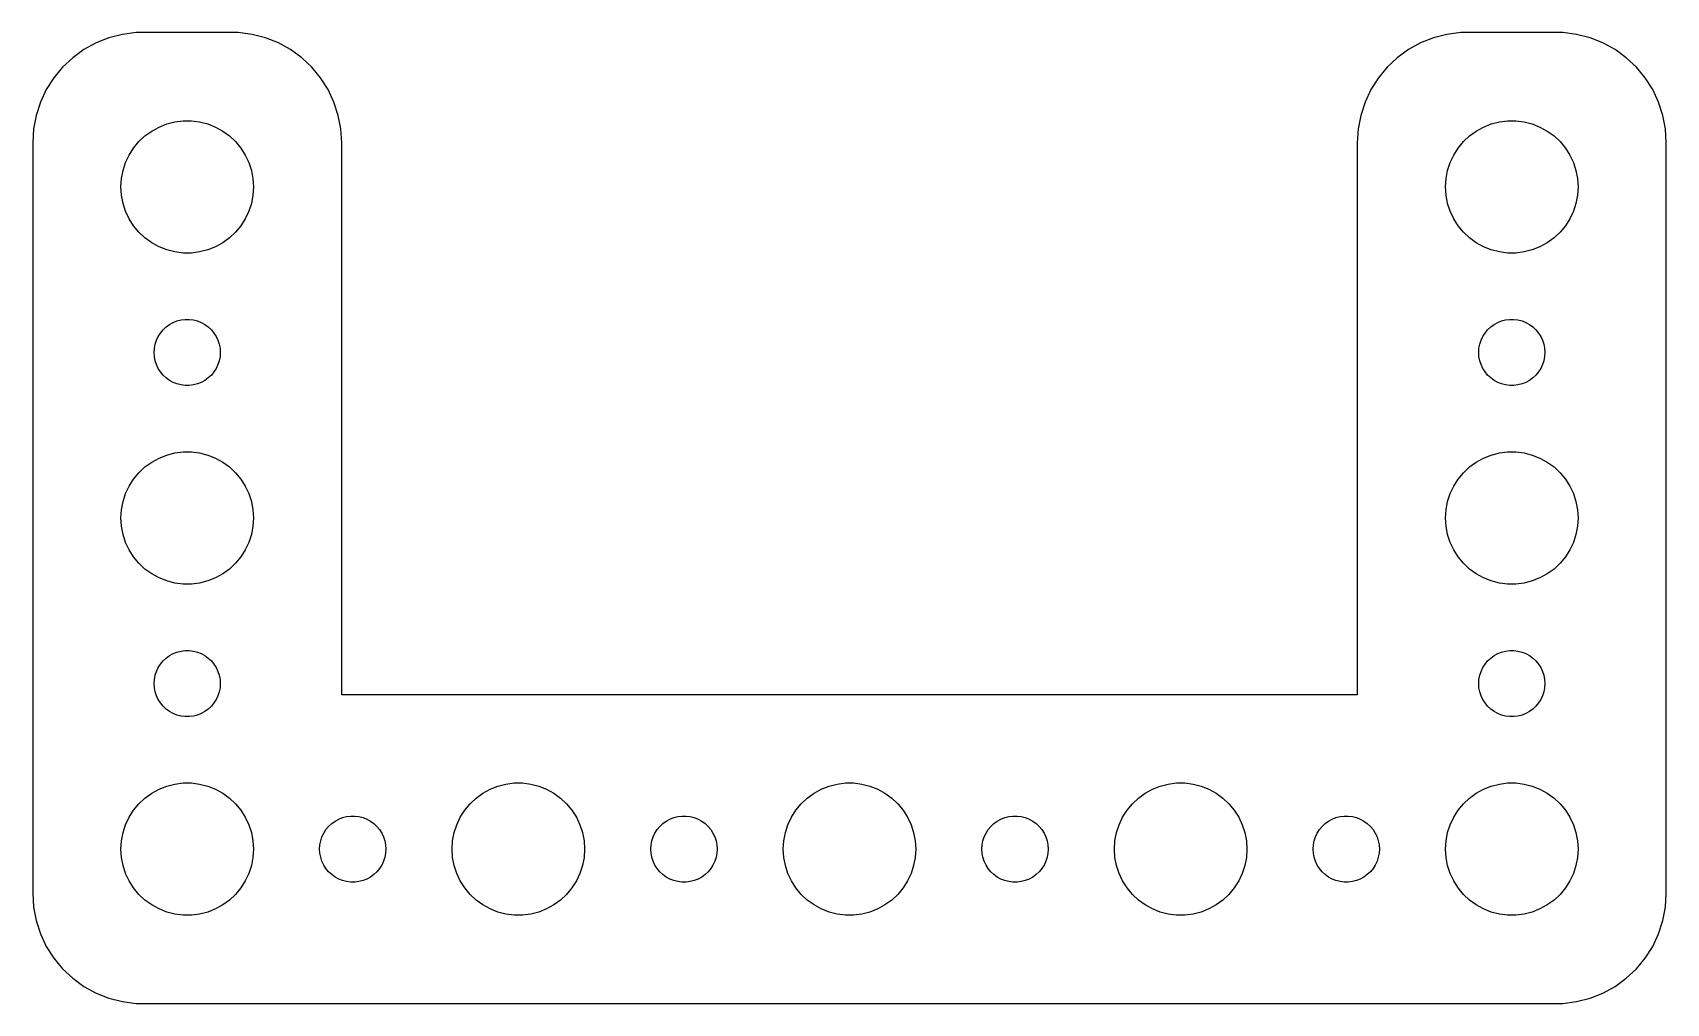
# Model space of a CAD drawing. Header units: metres. Extents: x -37 to 37, y -7 to 37.
import ezdxf

# ---------------------------------------------------------------- set-up
doc = ezdxf.new("R2010")
doc.units = ezdxf.units.M

msp = doc.modelspace()

# ---------------------------------------------------------------- linework, layer by layer
for p, q in [((-34.1289, 36.5241), (-34.6791, 36.2216)), ((-33.5451, 36.7553), (-34.1289, 36.5241)), ((-32.9369, 36.9114), (-33.5451, 36.7553)), ((-32.3139, 36.9901), (-32.9369, 36.9114)), ((-27.686, 36.9901), (-32.3139, 36.9901)), ((-27.0631, 36.9114), (-27.686, 36.9901)), ((-26.4549, 36.7553), (-27.0631, 36.9114)), ((-25.8711, 36.5241), (-26.4549, 36.7553)), ((-25.3209, 36.2216), (-25.8711, 36.5241)), ((25.8711, 36.5241), (25.3209, 36.2216)), ((26.4549, 36.7553), (25.8711, 36.5241)), ((27.0631, 36.9114), (26.4549, 36.7553)), ((27.686, 36.9901), (27.0631, 36.9114)), ((32.3139, 36.9901), (27.686, 36.9901)), ((32.9369, 36.9114), (32.3139, 36.9901)), ((33.5451, 36.7553), (32.9369, 36.9114)), ((34.1289, 36.5241), (33.5451, 36.7553)), ((34.6791, 36.2216), (34.1289, 36.5241)), ((-35.1871, 35.8526), (-35.6448, 35.4227)), ((-34.6791, 36.2216), (-35.1871, 35.8526)), ((-24.8129, 35.8526), (-25.3209, 36.2216)), ((-24.3551, 35.4227), (-24.8129, 35.8526)), ((24.8129, 35.8526), (24.3551, 35.4227)), ((25.3209, 36.2216), (24.8129, 35.8526)), ((35.1871, 35.8526), (34.6791, 36.2216)), ((35.6448, 35.4227), (35.1871, 35.8526)), ((-36.0451, 34.9389), (-36.3815, 34.4088)), ((-35.6448, 35.4227), (-36.0451, 34.9389)), ((-23.9549, 34.9389), (-24.3551, 35.4227)), ((-23.6185, 34.4088), (-23.9549, 34.9389)), ((23.9549, 34.9389), (23.6185, 34.4088)), ((24.3551, 35.4227), (23.9549, 34.9389)), ((36.0451, 34.9389), (35.6448, 35.4227)), ((36.3815, 34.4088), (36.0451, 34.9389)), ((-36.3815, 34.4088), (-36.6489, 33.8406)), ((-23.3511, 33.8406), (-23.6185, 34.4088)), ((23.6185, 34.4088), (23.3511, 33.8406)), ((36.6489, 33.8406), (36.3815, 34.4088)), ((-36.6489, 33.8406), (-36.8429, 33.2434)), ((-23.1571, 33.2434), (-23.3511, 33.8406)), ((23.3511, 33.8406), (23.1571, 33.2434)), ((36.8429, 33.2434), (36.6489, 33.8406)), ((-36.9606, 32.6267), (-37, 32)), ((-36.8429, 33.2434), (-36.9606, 32.6267)), ((-31.6075, 32.533), (-31.2773, 32.7145)), ((-31.2773, 32.7145), (-30.927, 32.8532)), ((-30.927, 32.8532), (-30.5621, 32.9469)), ((-30.5621, 32.9469), (-30.1884, 32.9941)), ((-30.1884, 32.9941), (-29.8116, 32.9941)), ((-29.8116, 32.9941), (-29.4379, 32.9469)), ((-29.4379, 32.9469), (-29.0729, 32.8532)), ((-29.0729, 32.8532), (-28.7227, 32.7145)), ((-28.7227, 32.7145), (-28.3925, 32.533)), ((-23.0394, 32.6267), (-23.1571, 33.2434)), ((-23, 32), (-23.0394, 32.6267)), ((23.0394, 32.6267), (23, 32)), ((23.1571, 33.2434), (23.0394, 32.6267)), ((28.3925, 32.533), (28.7227, 32.7145)), ((28.7227, 32.7145), (29.0729, 32.8532)), ((29.0729, 32.8532), (29.4379, 32.9469)), ((29.4379, 32.9469), (29.8116, 32.9941)), ((29.8116, 32.9941), (30.1884, 32.9941)), ((30.1884, 32.9941), (30.5621, 32.9469)), ((30.5621, 32.9469), (30.927, 32.8532)), ((30.927, 32.8532), (31.2773, 32.7145)), ((31.2773, 32.7145), (31.6075, 32.533)), ((36.9606, 32.6267), (36.8429, 33.2434)), ((37, 32), (36.9606, 32.6267)), ((-37, 32), (-37, -2)), ((-32.427, 31.7634), (-32.1869, 32.0536)), ((-32.1869, 32.0536), (-31.9123, 32.3115)), ((-31.9123, 32.3115), (-31.6075, 32.533)), ((-28.3925, 32.533), (-28.0877, 32.3115)), ((-28.0877, 32.3115), (-27.8131, 32.0536)), ((-27.8131, 32.0536), (-27.5729, 31.7634)), ((-23, 6.99013), (-23, 32)), ((23, 32), (23, 6.99013)), ((27.5729, 31.7634), (27.8131, 32.0536)), ((27.8131, 32.0536), (28.0877, 32.3115)), ((28.0877, 32.3115), (28.3925, 32.533)), ((31.6075, 32.533), (31.9123, 32.3115)), ((31.9123, 32.3115), (32.1869, 32.0536)), ((32.1869, 32.0536), (32.427, 31.7634)), ((37, -2), (37, 32)), ((-32.9057, 30.7461), (-32.7893, 31.1044)), ((-32.7893, 31.1044), (-32.6289, 31.4453)), ((-32.6289, 31.4453), (-32.427, 31.7634)), ((-27.5729, 31.7634), (-27.3711, 31.4453)), ((-27.3711, 31.4453), (-27.2107, 31.1044)), ((-27.2107, 31.1044), (-27.0942, 30.7461)), ((27.0942, 30.7461), (27.2107, 31.1044)), ((27.2107, 31.1044), (27.3711, 31.4453)), ((27.3711, 31.4453), (27.5729, 31.7634)), ((32.427, 31.7634), (32.6289, 31.4453)), ((32.6289, 31.4453), (32.7893, 31.1044)), ((32.7893, 31.1044), (32.9057, 30.7461)), ((-33, 30), (-32.9763, 30.376)), ((-32.9763, 30.376), (-32.9057, 30.7461)), ((-27.0942, 30.7461), (-27.0237, 30.376)), ((-27.0237, 30.376), (-27, 30)), ((27, 30), (27.0237, 30.376)), ((27.0237, 30.376), (27.0942, 30.7461)), ((32.9057, 30.7461), (32.9763, 30.376)), ((32.9763, 30.376), (33, 30)), ((-32.9763, 29.624), (-33, 30)), ((-32.9057, 29.2539), (-32.9763, 29.624)), ((-27.0237, 29.624), (-27.0942, 29.2539)), ((-27, 30), (-27.0237, 29.624)), ((27.0237, 29.624), (27, 30)), ((27.0942, 29.2539), (27.0237, 29.624)), ((32.9763, 29.624), (32.9057, 29.2539)), ((33, 30), (32.9763, 29.624)), ((-32.7893, 28.8956), (-32.9057, 29.2539)), ((-32.6289, 28.5547), (-32.7893, 28.8956)), ((-27.2107, 28.8956), (-27.3711, 28.5547)), ((-27.0942, 29.2539), (-27.2107, 28.8956)), ((27.2107, 28.8956), (27.0942, 29.2539)), ((27.3711, 28.5547), (27.2107, 28.8956)), ((32.7893, 28.8956), (32.6289, 28.5547)), ((32.9057, 29.2539), (32.7893, 28.8956)), ((-32.427, 28.2366), (-32.6289, 28.5547)), ((-32.1869, 27.9464), (-32.427, 28.2366)), ((-27.5729, 28.2366), (-27.8131, 27.9464)), ((-27.3711, 28.5547), (-27.5729, 28.2366)), ((27.5729, 28.2366), (27.3711, 28.5547)), ((27.8131, 27.9464), (27.5729, 28.2366)), ((32.427, 28.2366), (32.1869, 27.9464)), ((32.6289, 28.5547), (32.427, 28.2366)), ((-31.9123, 27.6884), (-32.1869, 27.9464)), ((-31.6075, 27.467), (-31.9123, 27.6884)), ((-31.2773, 27.2855), (-31.6075, 27.467)), ((-28.3925, 27.467), (-28.7227, 27.2855)), ((-28.0877, 27.6884), (-28.3925, 27.467)), ((-27.8131, 27.9464), (-28.0877, 27.6884)), ((28.0877, 27.6884), (27.8131, 27.9464)), ((28.3925, 27.467), (28.0877, 27.6884)), ((28.7227, 27.2855), (28.3925, 27.467)), ((31.6075, 27.467), (31.2773, 27.2855)), ((31.9123, 27.6884), (31.6075, 27.467)), ((32.1869, 27.9464), (31.9123, 27.6884)), ((-30.927, 27.1468), (-31.2773, 27.2855)), ((-30.5621, 27.0531), (-30.927, 27.1468)), ((-30.1884, 27.0059), (-30.5621, 27.0531)), ((-29.8116, 27.0059), (-30.1884, 27.0059)), ((-29.4379, 27.0531), (-29.8116, 27.0059)), ((-29.0729, 27.1468), (-29.4379, 27.0531)), ((-28.7227, 27.2855), (-29.0729, 27.1468)), ((29.0729, 27.1468), (28.7227, 27.2855)), ((29.4379, 27.0531), (29.0729, 27.1468)), ((29.8116, 27.0059), (29.4379, 27.0531)), ((30.1884, 27.0059), (29.8116, 27.0059)), ((30.5621, 27.0531), (30.1884, 27.0059)), ((30.927, 27.1468), (30.5621, 27.0531)), ((31.2773, 27.2855), (30.927, 27.1468)), ((-30.9561, 23.6558), (-30.8037, 23.7665)), ((-30.8037, 23.7665), (-30.6387, 23.8572)), ((-30.6387, 23.8572), (-30.4635, 23.9266)), ((-30.4635, 23.9266), (-30.2811, 23.9734)), ((-30.2811, 23.9734), (-30.0942, 23.997)), ((-30.0942, 23.997), (-29.9058, 23.997)), ((-29.9058, 23.997), (-29.7189, 23.9734)), ((-29.7189, 23.9734), (-29.5365, 23.9266)), ((-29.5365, 23.9266), (-29.3613, 23.8572)), ((-29.3613, 23.8572), (-29.1963, 23.7665)), ((-29.1963, 23.7665), (-29.0439, 23.6558)), ((29.0439, 23.6558), (29.1963, 23.7665)), ((29.1963, 23.7665), (29.3613, 23.8572)), ((29.3613, 23.8572), (29.5365, 23.9266)), ((29.5365, 23.9266), (29.7189, 23.9734)), ((29.7189, 23.9734), (29.9058, 23.997)), ((29.9058, 23.997), (30.0942, 23.997)), ((30.0942, 23.997), (30.2811, 23.9734)), ((30.2811, 23.9734), (30.4635, 23.9266)), ((30.4635, 23.9266), (30.6387, 23.8572)), ((30.6387, 23.8572), (30.8037, 23.7665)), ((30.8037, 23.7665), (30.9561, 23.6558)), ((-31.4529, 22.873), (-31.3947, 23.0522)), ((-31.3947, 23.0522), (-31.3145, 23.2226)), ((-31.3145, 23.2226), (-31.2135, 23.3817)), ((-31.2135, 23.3817), (-31.0934, 23.5268)), ((-31.0934, 23.5268), (-30.9561, 23.6558)), ((-29.0439, 23.6558), (-28.9065, 23.5268)), ((-28.9065, 23.5268), (-28.7865, 23.3817)), ((-28.7865, 23.3817), (-28.6855, 23.2226)), ((-28.6855, 23.2226), (-28.6053, 23.0522)), ((-28.6053, 23.0522), (-28.5471, 22.873)), ((28.5471, 22.873), (28.6053, 23.0522)), ((28.6053, 23.0522), (28.6855, 23.2226)), ((28.6855, 23.2226), (28.7865, 23.3817)), ((28.7865, 23.3817), (28.9065, 23.5268)), ((28.9065, 23.5268), (29.0439, 23.6558)), ((30.9561, 23.6558), (31.0934, 23.5268)), ((31.0934, 23.5268), (31.2135, 23.3817)), ((31.2135, 23.3817), (31.3145, 23.2226)), ((31.3145, 23.2226), (31.3947, 23.0522)), ((31.3947, 23.0522), (31.4529, 22.873)), ((-31.5, 22.5), (-31.4882, 22.688)), ((-31.4882, 22.312), (-31.5, 22.5)), ((-31.4882, 22.688), (-31.4529, 22.873)), ((-31.4529, 22.127), (-31.4882, 22.312)), ((-28.5471, 22.873), (-28.5118, 22.688)), ((-28.5118, 22.312), (-28.5471, 22.127)), ((-28.5118, 22.688), (-28.5, 22.5)), ((-28.5, 22.5), (-28.5118, 22.312)), ((28.5, 22.5), (28.5118, 22.688)), ((28.5118, 22.312), (28.5, 22.5)), ((28.5118, 22.688), (28.5471, 22.873)), ((28.5471, 22.127), (28.5118, 22.312)), ((31.4529, 22.873), (31.4882, 22.688)), ((31.4882, 22.312), (31.4529, 22.127)), ((31.4882, 22.688), (31.5, 22.5)), ((31.5, 22.5), (31.4882, 22.312)), ((-31.3947, 21.9478), (-31.4529, 22.127)), ((-31.3145, 21.7774), (-31.3947, 21.9478)), ((-31.2135, 21.6183), (-31.3145, 21.7774)), ((-31.0934, 21.4732), (-31.2135, 21.6183)), ((-30.9561, 21.3442), (-31.0934, 21.4732)), ((-28.9065, 21.4732), (-29.0439, 21.3442)), ((-28.7865, 21.6183), (-28.9065, 21.4732)), ((-28.6855, 21.7774), (-28.7865, 21.6183)), ((-28.6053, 21.9478), (-28.6855, 21.7774)), ((-28.5471, 22.127), (-28.6053, 21.9478)), ((28.6053, 21.9478), (28.5471, 22.127)), ((28.6855, 21.7774), (28.6053, 21.9478)), ((28.7865, 21.6183), (28.6855, 21.7774)), ((28.9065, 21.4732), (28.7865, 21.6183)), ((29.0439, 21.3442), (28.9065, 21.4732)), ((31.0934, 21.4732), (30.9561, 21.3442)), ((31.2135, 21.6183), (31.0934, 21.4732)), ((31.3145, 21.7774), (31.2135, 21.6183)), ((31.3947, 21.9478), (31.3145, 21.7774)), ((31.4529, 22.127), (31.3947, 21.9478)), ((-30.8037, 21.2335), (-30.9561, 21.3442)), ((-30.6387, 21.1427), (-30.8037, 21.2335)), ((-30.4635, 21.0734), (-30.6387, 21.1427)), ((-30.2811, 21.0266), (-30.4635, 21.0734)), ((-30.0942, 21.003), (-30.2811, 21.0266)), ((-29.9058, 21.003), (-30.0942, 21.003)), ((-29.7189, 21.0266), (-29.9058, 21.003)), ((-29.5365, 21.0734), (-29.7189, 21.0266)), ((-29.3613, 21.1427), (-29.5365, 21.0734)), ((-29.1963, 21.2335), (-29.3613, 21.1427)), ((-29.0439, 21.3442), (-29.1963, 21.2335)), ((29.1963, 21.2335), (29.0439, 21.3442)), ((29.3613, 21.1427), (29.1963, 21.2335)), ((29.5365, 21.0734), (29.3613, 21.1427)), ((29.7189, 21.0266), (29.5365, 21.0734)), ((29.9058, 21.003), (29.7189, 21.0266)), ((30.0942, 21.003), (29.9058, 21.003)), ((30.2811, 21.0266), (30.0942, 21.003)), ((30.4635, 21.0734), (30.2811, 21.0266)), ((30.6387, 21.1427), (30.4635, 21.0734)), ((30.8037, 21.2335), (30.6387, 21.1427)), ((30.9561, 21.3442), (30.8037, 21.2335)), ((-31.2773, 17.7145), (-30.927, 17.8532)), ((-30.927, 17.8532), (-30.5621, 17.9469)), ((-30.5621, 17.9469), (-30.1884, 17.9941)), ((-30.1884, 17.9941), (-29.8116, 17.9941)), ((-29.8116, 17.9941), (-29.4379, 17.9469)), ((-29.4379, 17.9469), (-29.0729, 17.8532)), ((-29.0729, 17.8532), (-28.7227, 17.7145)), ((28.7227, 17.7145), (29.0729, 17.8532)), ((29.0729, 17.8532), (29.4379, 17.9469)), ((29.4379, 17.9469), (29.8116, 17.9941)), ((29.8116, 17.9941), (30.1884, 17.9941)), ((30.1884, 17.9941), (30.5621, 17.9469)), ((30.5621, 17.9469), (30.927, 17.8532)), ((30.927, 17.8532), (31.2773, 17.7145)), ((-32.427, 16.7634), (-32.1869, 17.0536)), ((-32.1869, 17.0536), (-31.9123, 17.3115)), ((-31.9123, 17.3115), (-31.6075, 17.533)), ((-31.6075, 17.533), (-31.2773, 17.7145)), ((-28.7227, 17.7145), (-28.3925, 17.533)), ((-28.3925, 17.533), (-28.0877, 17.3115)), ((-28.0877, 17.3115), (-27.8131, 17.0536)), ((-27.8131, 17.0536), (-27.5729, 16.7634)), ((27.5729, 16.7634), (27.8131, 17.0536)), ((27.8131, 17.0536), (28.0877, 17.3115)), ((28.0877, 17.3115), (28.3925, 17.533)), ((28.3925, 17.533), (28.7227, 17.7145)), ((31.2773, 17.7145), (31.6075, 17.533)), ((31.6075, 17.533), (31.9123, 17.3115)), ((31.9123, 17.3115), (32.1869, 17.0536)), ((32.1869, 17.0536), (32.427, 16.7634)), ((-32.7893, 16.1044), (-32.6289, 16.4453)), ((-32.6289, 16.4453), (-32.427, 16.7634)), ((-27.5729, 16.7634), (-27.3711, 16.4453)), ((-27.3711, 16.4453), (-27.2107, 16.1044)), ((27.2107, 16.1044), (27.3711, 16.4453)), ((27.3711, 16.4453), (27.5729, 16.7634)), ((32.427, 16.7634), (32.6289, 16.4453)), ((32.6289, 16.4453), (32.7893, 16.1044)), ((-32.9763, 15.376), (-32.9057, 15.7461)), ((-32.9057, 15.7461), (-32.7893, 16.1044)), ((-27.2107, 16.1044), (-27.0942, 15.7461)), ((-27.0942, 15.7461), (-27.0237, 15.376)), ((27.0237, 15.376), (27.0942, 15.7461)), ((27.0942, 15.7461), (27.2107, 16.1044)), ((32.7893, 16.1044), (32.9057, 15.7461)), ((32.9057, 15.7461), (32.9763, 15.376)), ((-33, 15), (-32.9763, 15.376)), ((-32.9763, 14.624), (-33, 15)), ((-27.0237, 15.376), (-27, 15)), ((-27, 15), (-27.0237, 14.624)), ((27, 15), (27.0237, 15.376)), ((27.0237, 14.624), (27, 15)), ((32.9763, 15.376), (33, 15)), ((33, 15), (32.9763, 14.624)), ((-32.9057, 14.2539), (-32.9763, 14.624)), ((-32.7893, 13.8956), (-32.9057, 14.2539)), ((-27.0942, 14.2539), (-27.2107, 13.8956)), ((-27.0237, 14.624), (-27.0942, 14.2539)), ((27.0942, 14.2539), (27.0237, 14.624)), ((27.2107, 13.8956), (27.0942, 14.2539)), ((32.9057, 14.2539), (32.7893, 13.8956)), ((32.9763, 14.624), (32.9057, 14.2539)), ((-32.6289, 13.5547), (-32.7893, 13.8956)), ((-32.427, 13.2366), (-32.6289, 13.5547)), ((-27.3711, 13.5547), (-27.5729, 13.2366)), ((-27.2107, 13.8956), (-27.3711, 13.5547)), ((27.3711, 13.5547), (27.2107, 13.8956)), ((27.5729, 13.2366), (27.3711, 13.5547)), ((32.6289, 13.5547), (32.427, 13.2366)), ((32.7893, 13.8956), (32.6289, 13.5547)), ((-32.1869, 12.9464), (-32.427, 13.2366)), ((-31.9123, 12.6884), (-32.1869, 12.9464)), ((-31.6075, 12.467), (-31.9123, 12.6884)), ((-28.0877, 12.6884), (-28.3925, 12.467)), ((-27.8131, 12.9464), (-28.0877, 12.6884)), ((-27.5729, 13.2366), (-27.8131, 12.9464)), ((27.8131, 12.9464), (27.5729, 13.2366)), ((28.0877, 12.6884), (27.8131, 12.9464)), ((28.3925, 12.467), (28.0877, 12.6884)), ((31.9123, 12.6884), (31.6075, 12.467)), ((32.1869, 12.9464), (31.9123, 12.6884)), ((32.427, 13.2366), (32.1869, 12.9464)), ((-31.2773, 12.2855), (-31.6075, 12.467)), ((-30.927, 12.1468), (-31.2773, 12.2855)), ((-30.5621, 12.0531), (-30.927, 12.1468)), ((-30.1884, 12.0059), (-30.5621, 12.0531)), ((-29.8116, 12.0059), (-30.1884, 12.0059)), ((-29.4379, 12.0531), (-29.8116, 12.0059)), ((-29.0729, 12.1468), (-29.4379, 12.0531)), ((-28.7227, 12.2855), (-29.0729, 12.1468)), ((-28.3925, 12.467), (-28.7227, 12.2855)), ((28.7227, 12.2855), (28.3925, 12.467)), ((29.0729, 12.1468), (28.7227, 12.2855)), ((29.4379, 12.0531), (29.0729, 12.1468)), ((29.8116, 12.0059), (29.4379, 12.0531)), ((30.1884, 12.0059), (29.8116, 12.0059)), ((30.5621, 12.0531), (30.1884, 12.0059)), ((30.927, 12.1468), (30.5621, 12.0531)), ((31.2773, 12.2855), (30.927, 12.1468)), ((31.6075, 12.467), (31.2773, 12.2855)), ((-30.6387, 8.85724), (-30.4635, 8.92657)), ((-30.4635, 8.92657), (-30.2811, 8.97342)), ((-30.2811, 8.97342), (-30.0942, 8.99704)), ((-30.0942, 8.99704), (-29.9058, 8.99704)), ((-29.9058, 8.99704), (-29.7189, 8.97342)), ((-29.7189, 8.97342), (-29.5365, 8.92657)), ((-29.5365, 8.92657), (-29.3613, 8.85724)), ((29.3613, 8.85724), (29.5365, 8.92657)), ((29.5365, 8.92657), (29.7189, 8.97342)), ((29.7189, 8.97342), (29.9058, 8.99704)), ((29.9058, 8.99704), (30.0942, 8.99704)), ((30.0942, 8.99704), (30.2811, 8.97342)), ((30.2811, 8.97342), (30.4635, 8.92657)), ((30.4635, 8.92657), (30.6387, 8.85724)), ((-31.3947, 8.05219), (-31.3145, 8.22263)), ((-31.3145, 8.22263), (-31.2135, 8.38167)), ((-31.2135, 8.38167), (-31.0934, 8.52681)), ((-31.0934, 8.52681), (-30.9561, 8.65576)), ((-30.9561, 8.65576), (-30.8037, 8.76648)), ((-30.8037, 8.76648), (-30.6387, 8.85724)), ((-29.3613, 8.85724), (-29.1963, 8.76648)), ((-29.1963, 8.76648), (-29.0439, 8.65576)), ((-29.0439, 8.65576), (-28.9065, 8.52681)), ((-28.9065, 8.52681), (-28.7865, 8.38167)), ((-28.7865, 8.38167), (-28.6855, 8.22263)), ((-28.6855, 8.22263), (-28.6053, 8.05219)), ((28.6053, 8.05219), (28.6855, 8.22263)), ((28.6855, 8.22263), (28.7865, 8.38167)), ((28.7865, 8.38167), (28.9065, 8.52681)), ((28.9065, 8.52681), (29.0439, 8.65576)), ((29.0439, 8.65576), (29.1963, 8.76648)), ((29.1963, 8.76648), (29.3613, 8.85724)), ((30.6387, 8.85724), (30.8037, 8.76648)), ((30.8037, 8.76648), (30.9561, 8.65576)), ((30.9561, 8.65576), (31.0934, 8.52681)), ((31.0934, 8.52681), (31.2135, 8.38167)), ((31.2135, 8.38167), (31.3145, 8.22263)), ((31.3145, 8.22263), (31.3947, 8.05219)), ((-31.5, 7.5), (-31.4882, 7.68799)), ((-31.4882, 7.312), (-31.5, 7.5)), ((-31.4882, 7.68799), (-31.4529, 7.87303)), ((-31.4529, 7.87303), (-31.3947, 8.05219)), ((-28.6053, 8.05219), (-28.5471, 7.87303)), ((-28.5471, 7.87303), (-28.5118, 7.68799)), ((-28.5118, 7.68799), (-28.5, 7.5)), ((-28.5, 7.5), (-28.5118, 7.312)), ((28.5, 7.5), (28.5118, 7.68799)), ((28.5118, 7.312), (28.5, 7.5)), ((28.5118, 7.68799), (28.5471, 7.87303)), ((28.5471, 7.87303), (28.6053, 8.05219)), ((31.3947, 8.05219), (31.4529, 7.87303)), ((31.4529, 7.87303), (31.4882, 7.68799)), ((31.4882, 7.68799), (31.5, 7.5)), ((31.5, 7.5), (31.4882, 7.312)), ((-31.4529, 7.12695), (-31.4882, 7.312)), ((-31.3947, 6.9478), (-31.4529, 7.12695)), ((-31.3145, 6.77736), (-31.3947, 6.9478)), ((-31.2135, 6.61832), (-31.3145, 6.77736)), ((-28.6855, 6.77736), (-28.7865, 6.61832)), ((-28.6053, 6.9478), (-28.6855, 6.77736)), ((-28.5471, 7.12695), (-28.6053, 6.9478)), ((-28.5118, 7.312), (-28.5471, 7.12695)), ((23, 6.99013), (-23, 6.99013)), ((28.5471, 7.12695), (28.5118, 7.312)), ((28.6053, 6.9478), (28.5471, 7.12695)), ((28.6855, 6.77736), (28.6053, 6.9478)), ((28.7865, 6.61832), (28.6855, 6.77736)), ((31.3145, 6.77736), (31.2135, 6.61832)), ((31.3947, 6.9478), (31.3145, 6.77736)), ((31.4529, 7.12695), (31.3947, 6.9478)), ((31.4882, 7.312), (31.4529, 7.12695)), ((-31.0934, 6.47318), (-31.2135, 6.61832)), ((-30.9561, 6.34422), (-31.0934, 6.47318)), ((-30.8037, 6.23351), (-30.9561, 6.34422)), ((-30.6387, 6.14275), (-30.8037, 6.23351)), ((-30.4635, 6.07341), (-30.6387, 6.14275)), ((-30.2811, 6.02657), (-30.4635, 6.07341)), ((-30.0942, 6.00294), (-30.2811, 6.02657)), ((-29.9058, 6.00294), (-30.0942, 6.00294)), ((-29.7189, 6.02657), (-29.9058, 6.00294)), ((-29.5365, 6.07341), (-29.7189, 6.02657)), ((-29.3613, 6.14275), (-29.5365, 6.07341)), ((-29.1963, 6.23351), (-29.3613, 6.14275)), ((-29.0439, 6.34422), (-29.1963, 6.23351)), ((-28.9065, 6.47318), (-29.0439, 6.34422)), ((-28.7865, 6.61832), (-28.9065, 6.47318)), ((28.9065, 6.47318), (28.7865, 6.61832)), ((29.0439, 6.34422), (28.9065, 6.47318)), ((29.1963, 6.23351), (29.0439, 6.34422)), ((29.3613, 6.14275), (29.1963, 6.23351)), ((29.5365, 6.07341), (29.3613, 6.14275)), ((29.7189, 6.02657), (29.5365, 6.07341)), ((29.9058, 6.00294), (29.7189, 6.02657)), ((30.0942, 6.00294), (29.9058, 6.00294)), ((30.2811, 6.02657), (30.0942, 6.00294)), ((30.4635, 6.07341), (30.2811, 6.02657)), ((30.6387, 6.14275), (30.4635, 6.07341)), ((30.8037, 6.23351), (30.6387, 6.14275)), ((30.9561, 6.34422), (30.8037, 6.23351)), ((31.0934, 6.47318), (30.9561, 6.34422)), ((31.2135, 6.61832), (31.0934, 6.47318)), ((-30.5621, 2.94685), (-30.1884, 2.99408)), ((-30.1884, 2.99408), (-29.8116, 2.99408)), ((-29.8116, 2.99408), (-29.4379, 2.94685)), ((-15.5621, 2.94685), (-15.1884, 2.99408)), ((-15.1884, 2.99408), (-14.8116, 2.99408)), ((-14.8116, 2.99408), (-14.4379, 2.94685)), ((-0.562134, 2.94685), (-0.18837, 2.99408)), ((-0.18837, 2.99408), (0.18837, 2.99408)), ((0.18837, 2.99408), (0.562134, 2.94685)), ((14.4379, 2.94685), (14.8116, 2.99408)), ((14.8116, 2.99408), (15.1884, 2.99408)), ((15.1884, 2.99408), (15.5621, 2.94685)), ((29.4379, 2.94685), (29.8116, 2.99408)), ((29.8116, 2.99408), (30.1884, 2.99408)), ((30.1884, 2.99408), (30.5621, 2.94685)), ((-32.1869, 2.05363), (-31.9123, 2.31154)), ((-31.9123, 2.31154), (-31.6075, 2.53297)), ((-31.6075, 2.53297), (-31.2773, 2.71448)), ((-31.2773, 2.71448), (-30.927, 2.85316)), ((-30.927, 2.85316), (-30.5621, 2.94685)), ((-29.4379, 2.94685), (-29.0729, 2.85316)), ((-29.0729, 2.85316), (-28.7227, 2.71448)), ((-28.7227, 2.71448), (-28.3925, 2.53297)), ((-28.3925, 2.53297), (-28.0877, 2.31154)), ((-28.0877, 2.31154), (-27.8131, 2.05363)), ((-17.1869, 2.05363), (-16.9123, 2.31154)), ((-16.9123, 2.31154), (-16.6075, 2.53297)), ((-16.6075, 2.53297), (-16.2773, 2.71448)), ((-16.2773, 2.71448), (-15.927, 2.85316)), ((-15.927, 2.85316), (-15.5621, 2.94685)), ((-14.4379, 2.94685), (-14.0729, 2.85316)), ((-14.0729, 2.85316), (-13.7227, 2.71448)), ((-13.7227, 2.71448), (-13.3925, 2.53297)), ((-13.3925, 2.53297), (-13.0877, 2.31154)), ((-13.0877, 2.31154), (-12.8131, 2.05363)), ((-2.1869, 2.05363), (-1.91226, 2.31154)), ((-1.91226, 2.31154), (-1.60747, 2.53297)), ((-1.60747, 2.53297), (-1.27733, 2.71448)), ((-1.27733, 2.71448), (-0.927048, 2.85316)), ((-0.927048, 2.85316), (-0.562134, 2.94685)), ((0.562134, 2.94685), (0.927048, 2.85316)), ((0.927048, 2.85316), (1.27733, 2.71448)), ((1.27733, 2.71448), (1.60747, 2.53297)), ((1.60747, 2.53297), (1.91226, 2.31154)), ((1.91226, 2.31154), (2.1869, 2.05363)), ((12.8131, 2.05363), (13.0877, 2.31154)), ((13.0877, 2.31154), (13.3925, 2.53297)), ((13.3925, 2.53297), (13.7227, 2.71448)), ((13.7227, 2.71448), (14.0729, 2.85316)), ((14.0729, 2.85316), (14.4379, 2.94685)), ((15.5621, 2.94685), (15.927, 2.85316)), ((15.927, 2.85316), (16.2773, 2.71448)), ((16.2773, 2.71448), (16.6075, 2.53297)), ((16.6075, 2.53297), (16.9123, 2.31154)), ((16.9123, 2.31154), (17.1869, 2.05363)), ((27.8131, 2.05363), (28.0877, 2.31154)), ((28.0877, 2.31154), (28.3925, 2.53297)), ((28.3925, 2.53297), (28.7227, 2.71448)), ((28.7227, 2.71448), (29.0729, 2.85316)), ((29.0729, 2.85316), (29.4379, 2.94685)), ((30.5621, 2.94685), (30.927, 2.85316)), ((30.927, 2.85316), (31.2773, 2.71448)), ((31.2773, 2.71448), (31.6075, 2.53297)), ((31.6075, 2.53297), (31.9123, 2.31154)), ((31.9123, 2.31154), (32.1869, 2.05363)), ((-32.6289, 1.44525), (-32.427, 1.76335)), ((-32.427, 1.76335), (-32.1869, 2.05363)), ((-27.8131, 2.05363), (-27.5729, 1.76335)), ((-27.5729, 1.76335), (-27.3711, 1.44525)), ((-22.7811, 1.47342), (-22.5942, 1.49704)), ((-22.5942, 1.49704), (-22.4058, 1.49704)), ((-22.4058, 1.49704), (-22.2189, 1.47342)), ((-17.6289, 1.44525), (-17.427, 1.76335)), ((-17.427, 1.76335), (-17.1869, 2.05363)), ((-12.8131, 2.05363), (-12.5729, 1.76335)), ((-12.5729, 1.76335), (-12.3711, 1.44525)), ((-7.78107, 1.47342), (-7.59418, 1.49704)), ((-7.59418, 1.49704), (-7.40581, 1.49704)), ((-7.40581, 1.49704), (-7.21892, 1.47342)), ((-2.62891, 1.44525), (-2.42705, 1.76335)), ((-2.42705, 1.76335), (-2.1869, 2.05363)), ((2.1869, 2.05363), (2.42705, 1.76335)), ((2.42705, 1.76335), (2.62891, 1.44525)), ((7.21892, 1.47342), (7.40581, 1.49704)), ((7.40581, 1.49704), (7.59418, 1.49704)), ((7.59418, 1.49704), (7.78107, 1.47342)), ((12.3711, 1.44525), (12.5729, 1.76335)), ((12.5729, 1.76335), (12.8131, 2.05363)), ((17.1869, 2.05363), (17.427, 1.76335)), ((17.427, 1.76335), (17.6289, 1.44525)), ((22.2189, 1.47342), (22.4058, 1.49704)), ((22.4058, 1.49704), (22.5942, 1.49704)), ((22.5942, 1.49704), (22.7811, 1.47342)), ((27.3711, 1.44525), (27.5729, 1.76335)), ((27.5729, 1.76335), (27.8131, 2.05363)), ((32.1869, 2.05363), (32.427, 1.76335)), ((32.427, 1.76335), (32.6289, 1.44525)), ((-32.9763, 0.375992), (-32.9057, 0.746063)), ((-32.9057, 0.746063), (-32.7893, 1.10437)), ((-32.7893, 1.10437), (-32.6289, 1.44525)), ((-27.3711, 1.44525), (-27.2107, 1.10437)), ((-27.2107, 1.10437), (-27.0942, 0.746063)), ((-27.0942, 0.746063), (-27.0237, 0.375992)), ((-23.8145, 0.722626), (-23.7135, 0.881668)), ((-23.7135, 0.881668), (-23.5934, 1.02681)), ((-23.5934, 1.02681), (-23.4561, 1.15576)), ((-23.4561, 1.15576), (-23.3037, 1.26648)), ((-23.3037, 1.26648), (-23.1387, 1.35724)), ((-23.1387, 1.35724), (-22.9635, 1.42657)), ((-22.9635, 1.42657), (-22.7811, 1.47342)), ((-22.2189, 1.47342), (-22.0365, 1.42657)), ((-22.0365, 1.42657), (-21.8613, 1.35724)), ((-21.8613, 1.35724), (-21.6963, 1.26648)), ((-21.6963, 1.26648), (-21.5439, 1.15576)), ((-21.5439, 1.15576), (-21.4065, 1.02681)), ((-21.4065, 1.02681), (-21.2865, 0.881668)), ((-21.2865, 0.881668), (-21.1855, 0.722626)), ((-17.9763, 0.375992), (-17.9057, 0.746063)), ((-17.9057, 0.746063), (-17.7893, 1.10437)), ((-17.7893, 1.10437), (-17.6289, 1.44525)), ((-12.3711, 1.44525), (-12.2107, 1.10437)), ((-12.2107, 1.10437), (-12.0942, 0.746063)), ((-12.0942, 0.746063), (-12.0237, 0.375992)), ((-8.81445, 0.722626), (-8.71352, 0.881668)), ((-8.71352, 0.881668), (-8.59344, 1.02681)), ((-8.59344, 1.02681), (-8.45613, 1.15576)), ((-8.45613, 1.15576), (-8.30373, 1.26648)), ((-8.30373, 1.26648), (-8.13866, 1.35724)), ((-8.13866, 1.35724), (-7.96352, 1.42657)), ((-7.96352, 1.42657), (-7.78107, 1.47342)), ((-7.21892, 1.47342), (-7.03647, 1.42657)), ((-7.03647, 1.42657), (-6.86133, 1.35724)), ((-6.86133, 1.35724), (-6.69626, 1.26648)), ((-6.69626, 1.26648), (-6.54385, 1.15576)), ((-6.54385, 1.15576), (-6.40654, 1.02681)), ((-6.40654, 1.02681), (-6.28647, 0.881668)), ((-6.28647, 0.881668), (-6.18553, 0.722626)), ((-2.97633, 0.375992), (-2.90575, 0.746063)), ((-2.90575, 0.746063), (-2.78932, 1.10437)), ((-2.78932, 1.10437), (-2.62891, 1.44525)), ((2.62891, 1.44525), (2.78932, 1.10437)), ((2.78932, 1.10437), (2.90575, 0.746063)), ((2.90575, 0.746063), (2.97633, 0.375992)), ((6.18553, 0.722626), (6.28647, 0.881668)), ((6.28647, 0.881668), (6.40654, 1.02681)), ((6.40654, 1.02681), (6.54385, 1.15576)), ((6.54385, 1.15576), (6.69626, 1.26648)), ((6.69626, 1.26648), (6.86133, 1.35724)), ((6.86133, 1.35724), (7.03647, 1.42657)), ((7.03647, 1.42657), (7.21892, 1.47342)), ((7.78107, 1.47342), (7.96352, 1.42657)), ((7.96352, 1.42657), (8.13866, 1.35724)), ((8.13866, 1.35724), (8.30373, 1.26648)), ((8.30373, 1.26648), (8.45613, 1.15576)), ((8.45613, 1.15576), (8.59344, 1.02681)), ((8.59344, 1.02681), (8.71352, 0.881668)), ((8.71352, 0.881668), (8.81445, 0.722626)), ((12.0237, 0.375992), (12.0942, 0.746063)), ((12.0942, 0.746063), (12.2107, 1.10437)), ((12.2107, 1.10437), (12.3711, 1.44525)), ((17.6289, 1.44525), (17.7893, 1.10437)), ((17.7893, 1.10437), (17.9057, 0.746063)), ((17.9057, 0.746063), (17.9763, 0.375992)), ((21.1855, 0.722626), (21.2865, 0.881668)), ((21.2865, 0.881668), (21.4065, 1.02681)), ((21.4065, 1.02681), (21.5439, 1.15576)), ((21.5439, 1.15576), (21.6963, 1.26648)), ((21.6963, 1.26648), (21.8613, 1.35724)), ((21.8613, 1.35724), (22.0365, 1.42657)), ((22.0365, 1.42657), (22.2189, 1.47342)), ((22.7811, 1.47342), (22.9635, 1.42657)), ((22.9635, 1.42657), (23.1387, 1.35724)), ((23.1387, 1.35724), (23.3037, 1.26648)), ((23.3037, 1.26648), (23.4561, 1.15576)), ((23.4561, 1.15576), (23.5934, 1.02681)), ((23.5934, 1.02681), (23.7135, 0.881668)), ((23.7135, 0.881668), (23.8145, 0.722626)), ((27.0237, 0.375992), (27.0942, 0.746063)), ((27.0942, 0.746063), (27.2107, 1.10437)), ((27.2107, 1.10437), (27.3711, 1.44525)), ((32.6289, 1.44525), (32.7893, 1.10437)), ((32.7893, 1.10437), (32.9057, 0.746063)), ((32.9057, 0.746063), (32.9763, 0.375992)), ((-33, 0), (-32.9763, 0.375992)), ((-32.9763, -0.375992), (-33, 0)), ((-27.0237, 0.375992), (-27, 0)), ((-27, 0), (-27.0237, -0.375992)), ((-24, 0), (-23.9882, 0.187988)), ((-23.9882, -0.187988), (-24, 0)), ((-23.9882, 0.187988), (-23.9529, 0.373032)), ((-23.9529, 0.373032), (-23.8947, 0.552185)), ((-23.8947, 0.552185), (-23.8145, 0.722626)), ((-21.1855, 0.722626), (-21.1053, 0.552185)), ((-21.1053, 0.552185), (-21.0471, 0.373032)), ((-21.0471, 0.373032), (-21.0118, 0.187988)), ((-21.0118, 0.187988), (-21, 0)), ((-21, 0), (-21.0118, -0.187988)), ((-18, 0), (-17.9763, 0.375992)), ((-17.9763, -0.375992), (-18, 0)), ((-12.0237, 0.375992), (-12, 0)), ((-12, 0), (-12.0237, -0.375992)), ((-9, 0), (-8.98816, 0.187988)), ((-8.98816, -0.187988), (-9, 0)), ((-8.98816, 0.187988), (-8.95287, 0.373032)), ((-8.95287, 0.373032), (-8.89465, 0.552185)), ((-8.89465, 0.552185), (-8.81445, 0.722626)), ((-6.18553, 0.722626), (-6.10533, 0.552185)), ((-6.10533, 0.552185), (-6.04712, 0.373032)), ((-6.04712, 0.373032), (-6.01183, 0.187988)), ((-6.01183, 0.187988), (-6, 0)), ((-6, 0), (-6.01183, -0.187988)), ((-3, 0), (-2.97633, 0.375992)), ((-2.97633, -0.375992), (-3, 0)), ((2.97633, 0.375992), (3, 0)), ((3, 0), (2.97633, -0.375992)), ((6, 0), (6.01183, 0.187988)), ((6.01183, -0.187988), (6, 0)), ((6.01183, 0.187988), (6.04712, 0.373032)), ((6.04712, 0.373032), (6.10533, 0.552185)), ((6.10533, 0.552185), (6.18553, 0.722626)), ((8.81445, 0.722626), (8.89465, 0.552185)), ((8.89465, 0.552185), (8.95287, 0.373032)), ((8.95287, 0.373032), (8.98816, 0.187988)), ((8.98816, 0.187988), (9, 0)), ((9, 0), (8.98816, -0.187988)), ((12, 0), (12.0237, 0.375992)), ((12.0237, -0.375992), (12, 0)), ((17.9763, 0.375992), (18, 0)), ((18, 0), (17.9763, -0.375992)), ((21, 0), (21.0118, 0.187988)), ((21.0118, -0.187988), (21, 0)), ((21.0118, 0.187988), (21.0471, 0.373032)), ((21.0471, 0.373032), (21.1053, 0.552185)), ((21.1053, 0.552185), (21.1855, 0.722626)), ((23.8145, 0.722626), (23.8947, 0.552185)), ((23.8947, 0.552185), (23.9529, 0.373032)), ((23.9529, 0.373032), (23.9882, 0.187988)), ((23.9882, 0.187988), (24, 0)), ((24, 0), (23.9882, -0.187988)), ((27, 0), (27.0237, 0.375992)), ((27.0237, -0.375992), (27, 0)), ((32.9763, 0.375992), (33, 0)), ((33, 0), (32.9763, -0.375992)), ((-32.9057, -0.746063), (-32.9763, -0.375992)), ((-27.0237, -0.375992), (-27.0942, -0.746063)), ((-23.9529, -0.373032), (-23.9882, -0.187988)), ((-23.8947, -0.552185), (-23.9529, -0.373032)), ((-23.8145, -0.722626), (-23.8947, -0.552185)), ((-23.7135, -0.881668), (-23.8145, -0.722626)), ((-21.1855, -0.722626), (-21.2865, -0.881668)), ((-21.1053, -0.552185), (-21.1855, -0.722626)), ((-21.0471, -0.373032), (-21.1053, -0.552185)), ((-21.0118, -0.187988), (-21.0471, -0.373032)), ((-17.9057, -0.746063), (-17.9763, -0.375992)), ((-12.0237, -0.375992), (-12.0942, -0.746063)), ((-8.95287, -0.373032), (-8.98816, -0.187988)), ((-8.89465, -0.552185), (-8.95287, -0.373032)), ((-8.81445, -0.722626), (-8.89465, -0.552185)), ((-8.71352, -0.881668), (-8.81445, -0.722626)), ((-6.18553, -0.722626), (-6.28647, -0.881668)), ((-6.10533, -0.552185), (-6.18553, -0.722626)), ((-6.04712, -0.373032), (-6.10533, -0.552185)), ((-6.01183, -0.187988), (-6.04712, -0.373032)), ((-2.90575, -0.746063), (-2.97633, -0.375992)), ((2.97633, -0.375992), (2.90575, -0.746063)), ((6.04712, -0.373032), (6.01183, -0.187988)), ((6.10533, -0.552185), (6.04712, -0.373032)), ((6.18553, -0.722626), (6.10533, -0.552185)), ((6.28647, -0.881668), (6.18553, -0.722626)), ((8.81445, -0.722626), (8.71352, -0.881668)), ((8.89465, -0.552185), (8.81445, -0.722626)), ((8.95287, -0.373032), (8.89465, -0.552185)), ((8.98816, -0.187988), (8.95287, -0.373032)), ((12.0942, -0.746063), (12.0237, -0.375992)), ((17.9763, -0.375992), (17.9057, -0.746063)), ((21.0471, -0.373032), (21.0118, -0.187988)), ((21.1053, -0.552185), (21.0471, -0.373032)), ((21.1855, -0.722626), (21.1053, -0.552185)), ((21.2865, -0.881668), (21.1855, -0.722626)), ((23.8145, -0.722626), (23.7135, -0.881668)), ((23.8947, -0.552185), (23.8145, -0.722626)), ((23.9529, -0.373032), (23.8947, -0.552185)), ((23.9882, -0.187988), (23.9529, -0.373032)), ((27.0942, -0.746063), (27.0237, -0.375992)), ((32.9763, -0.375992), (32.9057, -0.746063)), ((-32.7893, -1.10437), (-32.9057, -0.746063)), ((-32.6289, -1.44525), (-32.7893, -1.10437)), ((-32.427, -1.76335), (-32.6289, -1.44525)), ((-27.3711, -1.44525), (-27.5729, -1.76335)), ((-27.2107, -1.10437), (-27.3711, -1.44525)), ((-27.0942, -0.746063), (-27.2107, -1.10437)), ((-23.5934, -1.02681), (-23.7135, -0.881668)), ((-23.4561, -1.15576), (-23.5934, -1.02681)), ((-23.3037, -1.26648), (-23.4561, -1.15576)), ((-23.1387, -1.35724), (-23.3037, -1.26648)), ((-22.9635, -1.42657), (-23.1387, -1.35724)), ((-22.7811, -1.47342), (-22.9635, -1.42657)), ((-22.5942, -1.49704), (-22.7811, -1.47342)), ((-22.2189, -1.47342), (-22.4058, -1.49704)), ((-22.0365, -1.42657), (-22.2189, -1.47342)), ((-21.8613, -1.35724), (-22.0365, -1.42657)), ((-21.6963, -1.26648), (-21.8613, -1.35724)), ((-21.5439, -1.15576), (-21.6963, -1.26648)), ((-21.4065, -1.02681), (-21.5439, -1.15576)), ((-21.2865, -0.881668), (-21.4065, -1.02681)), ((-17.7893, -1.10437), (-17.9057, -0.746063)), ((-17.6289, -1.44525), (-17.7893, -1.10437)), ((-17.427, -1.76335), (-17.6289, -1.44525)), ((-12.3711, -1.44525), (-12.5729, -1.76335)), ((-12.2107, -1.10437), (-12.3711, -1.44525)), ((-12.0942, -0.746063), (-12.2107, -1.10437)), ((-8.59344, -1.02681), (-8.71352, -0.881668)), ((-8.45613, -1.15576), (-8.59344, -1.02681)), ((-8.30373, -1.26648), (-8.45613, -1.15576)), ((-8.13866, -1.35724), (-8.30373, -1.26648)), ((-7.96352, -1.42657), (-8.13866, -1.35724)), ((-7.78107, -1.47342), (-7.96352, -1.42657)), ((-7.59418, -1.49704), (-7.78107, -1.47342)), ((-7.21892, -1.47342), (-7.40581, -1.49704)), ((-7.03647, -1.42657), (-7.21892, -1.47342)), ((-6.86133, -1.35724), (-7.03647, -1.42657)), ((-6.69626, -1.26648), (-6.86133, -1.35724)), ((-6.54385, -1.15576), (-6.69626, -1.26648)), ((-6.40654, -1.02681), (-6.54385, -1.15576)), ((-6.28647, -0.881668), (-6.40654, -1.02681)), ((-2.78932, -1.10437), (-2.90575, -0.746063)), ((-2.62891, -1.44525), (-2.78932, -1.10437)), ((-2.42705, -1.76335), (-2.62891, -1.44525)), ((2.62891, -1.44525), (2.42705, -1.76335)), ((2.78932, -1.10437), (2.62891, -1.44525)), ((2.90575, -0.746063), (2.78932, -1.10437)), ((6.40654, -1.02681), (6.28647, -0.881668)), ((6.54385, -1.15576), (6.40654, -1.02681)), ((6.69626, -1.26648), (6.54385, -1.15576)), ((6.86133, -1.35724), (6.69626, -1.26648)), ((7.03647, -1.42657), (6.86133, -1.35724)), ((7.21892, -1.47342), (7.03647, -1.42657)), ((7.40581, -1.49704), (7.21892, -1.47342)), ((7.78107, -1.47342), (7.59418, -1.49704)), ((7.96352, -1.42657), (7.78107, -1.47342)), ((8.13866, -1.35724), (7.96352, -1.42657)), ((8.30373, -1.26648), (8.13866, -1.35724)), ((8.45613, -1.15576), (8.30373, -1.26648)), ((8.59344, -1.02681), (8.45613, -1.15576)), ((8.71352, -0.881668), (8.59344, -1.02681)), ((12.2107, -1.10437), (12.0942, -0.746063)), ((12.3711, -1.44525), (12.2107, -1.10437)), ((12.5729, -1.76335), (12.3711, -1.44525)), ((17.6289, -1.44525), (17.427, -1.76335)), ((17.7893, -1.10437), (17.6289, -1.44525)), ((17.9057, -0.746063), (17.7893, -1.10437)), ((21.4065, -1.02681), (21.2865, -0.881668)), ((21.5439, -1.15576), (21.4065, -1.02681)), ((21.6963, -1.26648), (21.5439, -1.15576)), ((21.8613, -1.35724), (21.6963, -1.26648)), ((22.0365, -1.42657), (21.8613, -1.35724)), ((22.2189, -1.47342), (22.0365, -1.42657)), ((22.4058, -1.49704), (22.2189, -1.47342)), ((22.7811, -1.47342), (22.5942, -1.49704)), ((22.9635, -1.42657), (22.7811, -1.47342)), ((23.1387, -1.35724), (22.9635, -1.42657)), ((23.3037, -1.26648), (23.1387, -1.35724)), ((23.4561, -1.15576), (23.3037, -1.26648)), ((23.5934, -1.02681), (23.4561, -1.15576)), ((23.7135, -0.881668), (23.5934, -1.02681)), ((27.2107, -1.10437), (27.0942, -0.746063)), ((27.3711, -1.44525), (27.2107, -1.10437)), ((27.5729, -1.76335), (27.3711, -1.44525)), ((32.6289, -1.44525), (32.427, -1.76335)), ((32.7893, -1.10437), (32.6289, -1.44525)), ((32.9057, -0.746063), (32.7893, -1.10437)), ((-37, -2), (-36.9606, -2.62666)), ((-32.1869, -2.05363), (-32.427, -1.76335)), ((-31.9123, -2.31154), (-32.1869, -2.05363)), ((-27.8131, -2.05363), (-28.0877, -2.31154)), ((-27.5729, -1.76335), (-27.8131, -2.05363)), ((-22.4058, -1.49704), (-22.5942, -1.49704)), ((-17.1869, -2.05363), (-17.427, -1.76335)), ((-16.9123, -2.31154), (-17.1869, -2.05363)), ((-12.8131, -2.05363), (-13.0877, -2.31154)), ((-12.5729, -1.76335), (-12.8131, -2.05363)), ((-7.40581, -1.49704), (-7.59418, -1.49704)), ((-2.1869, -2.05363), (-2.42705, -1.76335)), ((-1.91226, -2.31154), (-2.1869, -2.05363)), ((2.1869, -2.05363), (1.91226, -2.31154)), ((2.42705, -1.76335), (2.1869, -2.05363)), ((7.59418, -1.49704), (7.40581, -1.49704)), ((12.8131, -2.05363), (12.5729, -1.76335)), ((13.0877, -2.31154), (12.8131, -2.05363)), ((17.1869, -2.05363), (16.9123, -2.31154)), ((17.427, -1.76335), (17.1869, -2.05363)), ((22.5942, -1.49704), (22.4058, -1.49704)), ((27.8131, -2.05363), (27.5729, -1.76335)), ((28.0877, -2.31154), (27.8131, -2.05363)), ((32.1869, -2.05363), (31.9123, -2.31154)), ((32.427, -1.76335), (32.1869, -2.05363)), ((36.9606, -2.62666), (37, -2)), ((-36.9606, -2.62666), (-36.8429, -3.24344)), ((-31.6075, -2.53297), (-31.9123, -2.31154)), ((-31.2773, -2.71448), (-31.6075, -2.53297)), ((-30.927, -2.85316), (-31.2773, -2.71448)), ((-30.5621, -2.94685), (-30.927, -2.85316)), ((-30.1884, -2.99408), (-30.5621, -2.94685)), ((-29.4379, -2.94685), (-29.8116, -2.99408)), ((-29.0729, -2.85316), (-29.4379, -2.94685)), ((-28.7227, -2.71448), (-29.0729, -2.85316)), ((-28.3925, -2.53297), (-28.7227, -2.71448)), ((-28.0877, -2.31154), (-28.3925, -2.53297)), ((-16.6075, -2.53297), (-16.9123, -2.31154)), ((-16.2773, -2.71448), (-16.6075, -2.53297)), ((-15.927, -2.85316), (-16.2773, -2.71448)), ((-15.5621, -2.94685), (-15.927, -2.85316)), ((-15.1884, -2.99408), (-15.5621, -2.94685)), ((-14.4379, -2.94685), (-14.8116, -2.99408)), ((-14.0729, -2.85316), (-14.4379, -2.94685)), ((-13.7227, -2.71448), (-14.0729, -2.85316)), ((-13.3925, -2.53297), (-13.7227, -2.71448)), ((-13.0877, -2.31154), (-13.3925, -2.53297)), ((-1.60747, -2.53297), (-1.91226, -2.31154)), ((-1.27733, -2.71448), (-1.60747, -2.53297)), ((-0.927048, -2.85316), (-1.27733, -2.71448)), ((-0.562134, -2.94685), (-0.927048, -2.85316)), ((-0.18837, -2.99408), (-0.562134, -2.94685)), ((0.562134, -2.94685), (0.18837, -2.99408)), ((0.927048, -2.85316), (0.562134, -2.94685)), ((1.27733, -2.71448), (0.927048, -2.85316)), ((1.60747, -2.53297), (1.27733, -2.71448)), ((1.91226, -2.31154), (1.60747, -2.53297)), ((13.3925, -2.53297), (13.0877, -2.31154)), ((13.7227, -2.71448), (13.3925, -2.53297)), ((14.0729, -2.85316), (13.7227, -2.71448)), ((14.4379, -2.94685), (14.0729, -2.85316)), ((14.8116, -2.99408), (14.4379, -2.94685)), ((15.5621, -2.94685), (15.1884, -2.99408)), ((15.927, -2.85316), (15.5621, -2.94685)), ((16.2773, -2.71448), (15.927, -2.85316)), ((16.6075, -2.53297), (16.2773, -2.71448)), ((16.9123, -2.31154), (16.6075, -2.53297)), ((28.3925, -2.53297), (28.0877, -2.31154)), ((28.7227, -2.71448), (28.3925, -2.53297)), ((29.0729, -2.85316), (28.7227, -2.71448)), ((29.4379, -2.94685), (29.0729, -2.85316)), ((29.8116, -2.99408), (29.4379, -2.94685)), ((30.5621, -2.94685), (30.1884, -2.99408)), ((30.927, -2.85316), (30.5621, -2.94685)), ((31.2773, -2.71448), (30.927, -2.85316)), ((31.6075, -2.53297), (31.2773, -2.71448)), ((31.9123, -2.31154), (31.6075, -2.53297)), ((36.8429, -3.24344), (36.9606, -2.62666)), ((-36.8429, -3.24344), (-36.6489, -3.84062)), ((-29.8116, -2.99408), (-30.1884, -2.99408)), ((-14.8116, -2.99408), (-15.1884, -2.99408)), ((0.18837, -2.99408), (-0.18837, -2.99408)), ((15.1884, -2.99408), (14.8116, -2.99408)), ((30.1884, -2.99408), (29.8116, -2.99408)), ((36.6489, -3.84062), (36.8429, -3.24344)), ((-36.6489, -3.84062), (-36.3815, -4.40877)), ((-36.3815, -4.40877), (-36.0451, -4.93892)), ((36.0451, -4.93892), (36.3815, -4.40877)), ((36.3815, -4.40877), (36.6489, -3.84062)), ((-36.0451, -4.93892), (-35.6448, -5.42273)), ((35.6448, -5.42273), (36.0451, -4.93892)), ((-35.6448, -5.42273), (-35.1871, -5.85255)), ((-35.1871, -5.85255), (-34.6791, -6.22163)), ((34.6791, -6.22163), (35.1871, -5.85255)), ((35.1871, -5.85255), (35.6448, -5.42273)), ((-34.6791, -6.22163), (-34.1289, -6.52412)), ((-34.1289, -6.52412), (-33.5451, -6.75528)), ((33.5451, -6.75528), (34.1289, -6.52412)), ((34.1289, -6.52412), (34.6791, -6.22163)), ((-33.5451, -6.75528), (-32.9369, -6.91142)), ((-32.9369, -6.91142), (-32.3139, -6.99013)), ((-32.3139, -6.99013), (32.3139, -6.99013)), ((32.3139, -6.99013), (32.9369, -6.91142)), ((32.9369, -6.91142), (33.5451, -6.75528))]:
    msp.add_line(p, q)

doc.saveas('drawing.dxf')
